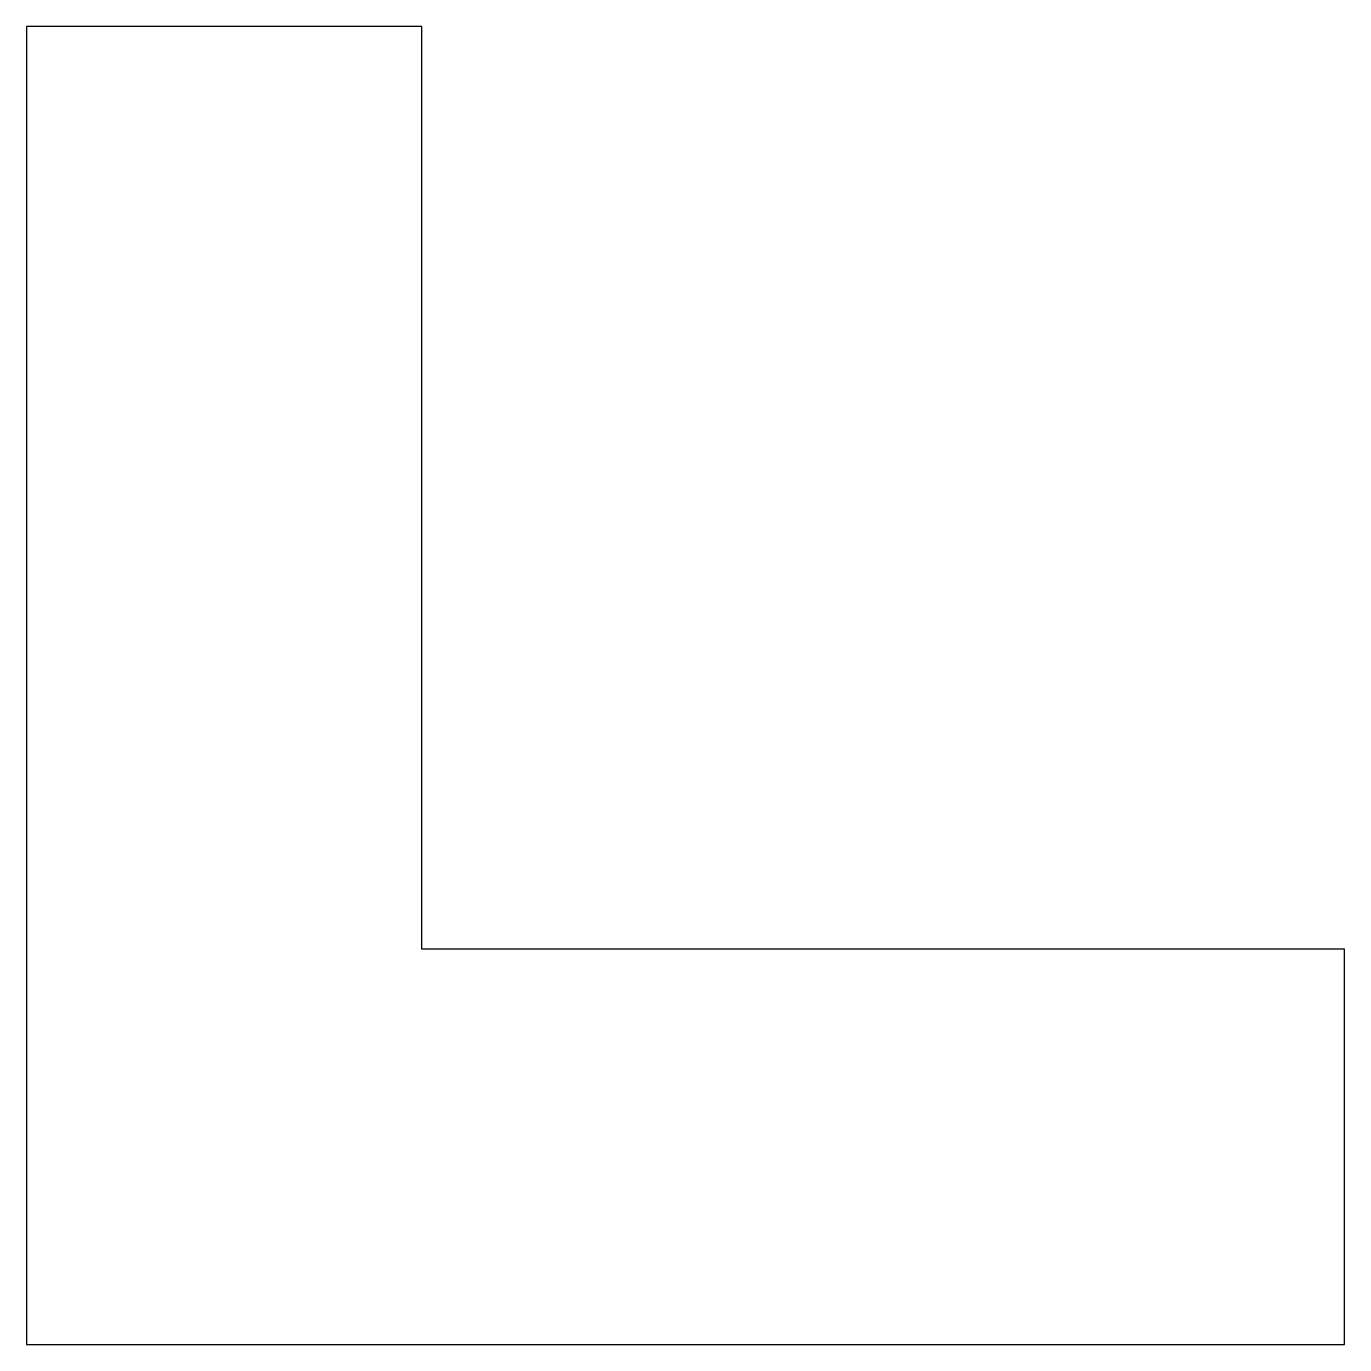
# Model space of a CAD drawing. Header units: millimetres. Extents: x 10 to 110, y 10 to 110.
import ezdxf

# ---------------------------------------------------------------- set-up
doc = ezdxf.new("R2010")
doc.units = ezdxf.units.MM

msp = doc.modelspace()

# ---------------------------------------------------------------- linework, layer by layer
for p, q in [((40, 110), (10, 110)), ((10, 110), (10, 10)), ((40, 40), (40, 110)), ((110, 40), (40, 40)), ((110, 10), (110, 40)), ((10, 10), (110, 10))]:
    msp.add_line(p, q)

doc.saveas('drawing.dxf')
